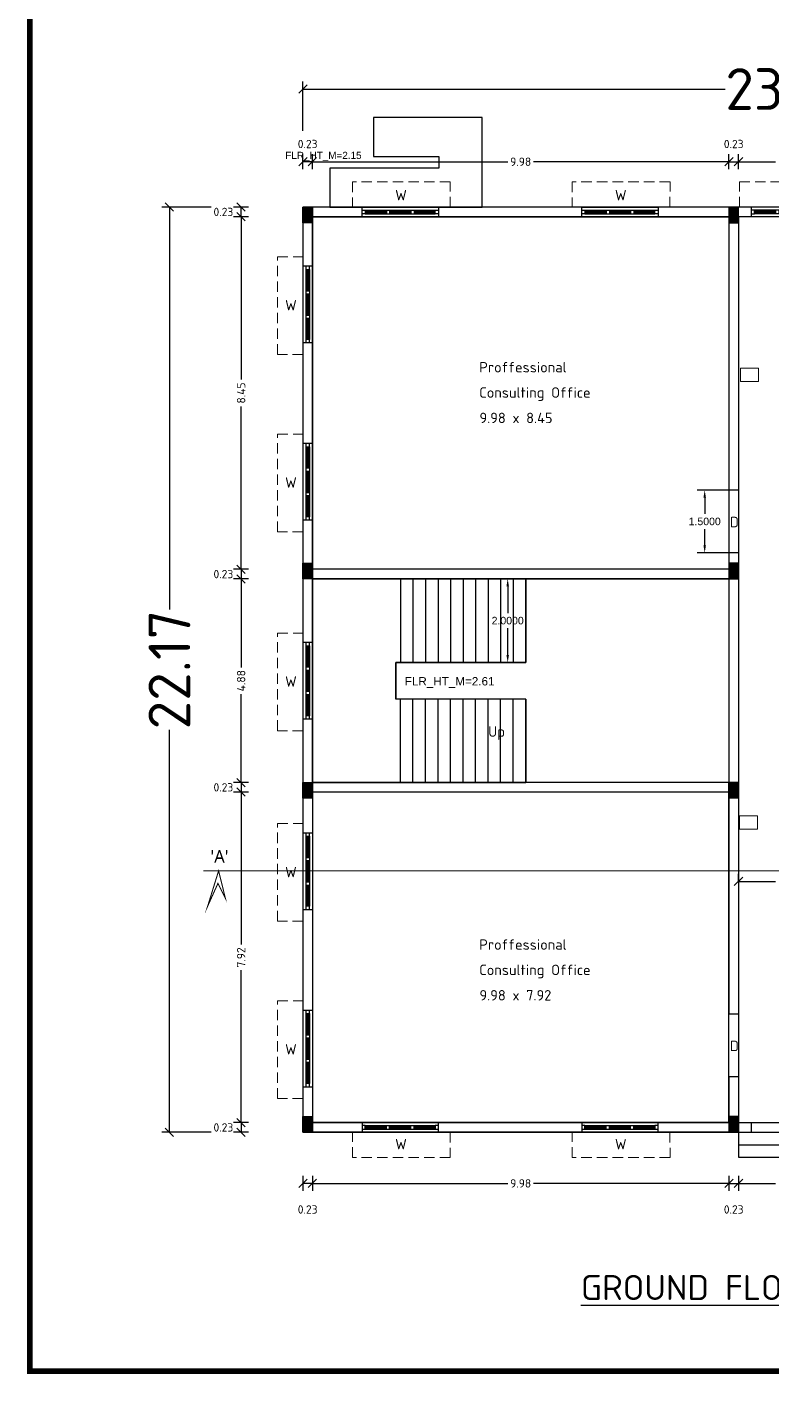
# Model space of a CAD drawing. Header units: metres. Extents: x 33037 to 86814, y -4407 to 25.
# Drawn here: x 86588.73 to 86606.56, y -4212.57 to -4180.29 of the extents above; entities that cross this region are included whole.
import ezdxf
from ezdxf.enums import TextEntityAlignment as Align

# ---------------------------------------------------------------- set-up
doc = ezdxf.new("R2010")
doc.units = ezdxf.units.M
doc.header["$MEASUREMENT"] = 0
doc.linetypes.add('CENTER', pattern=[2, 1.25, -0.25, 0.25, -0.25])
doc.linetypes.add('HIDDEN', pattern=[0.375, 0.25, -0.125])
doc.layers.add('BLK_1_COVERED_AREA', color=140, linetype='Continuous', plot=False)
doc.layers.add('BLK_1_FLR_0_BLT_UP_AREA', color=1, linetype='Continuous', plot=False)
for name, color, linetype in [('BLK_1_FLR_0_CARPET_AREA', 10, 'Continuous'), ('BLK_1_FLR_0_EXIT_WIDTH_DOOR', 2, 'Continuous'), ('BLK_1_FLR_0_EXIT_WIDTH_STAIR', 1, 'Continuous'), ('BLK_1_FLR_0_FIRESTAIR_1', 1, 'Continuous'), ('BLK_1_FLR_0_REGULAR_ROOM_1', 117, 'Continuous'), ('BLK_1_FLR_0_REGULAR_ROOM_3', 117, 'Continuous'), ('BLK_1_FLR_0_STAIR_1', 1, 'Continuous'), ('Hatch', 9, 'Continuous'), ('Wall', 2, 'Continuous')]:
    doc.layers.add(name, color=color, linetype=linetype)
for name, color, linetype, lineweight in [('BLK_1_FLR_0_DRINKING_WATER', 7, 'Continuous', 5), ('cols', 4, 'Continuous', 30), ('hidden', 251, 'HIDDEN', 15)]:
    doc.layers.add(name, color=color, linetype=linetype, lineweight=lineweight)
doc.styles.add('ISO Proportional', font='isocpeur.ttf')
doc.styles.add('latest', font='ebrima.ttf')
doc.styles.get("Standard").update_dxf_attribs({"font": 'arial.ttf'})
doc.dimstyles.new('SITE TO BOUND', dxfattribs={"dimtxt": 1, "dimasz": 0.2, "dimexe": 0.18, "dimexo": 0.0625, "dimgap": 0.09, "dimtad": 0, "dimtoh": 1, "dimzin": 0, "dimdsep": 46, "dimtxsty": 'ISO Proportional', "dimblk": 'OBLIQUE', "dimcen": 0.09, "dimclrd": 5, "dimclre": 2, "dimclrt": 7, "dimadec": 0, "dimazin": 0, "dimtfac": 1, "dimtofl": 0, "dimtmove": 2, "dimatfit": 3, "dimldrblk": 'OBLIQUE', "dimfxl": 0, "dimtolj": 1, "dimtzin": 0, "dimarcsym": 0})
doc.dimstyles.get("Standard").update_dxf_attribs({"dimtxt": 0.18, "dimasz": 0.18, "dimexe": 0.18, "dimexo": 0.0625, "dimgap": 0.09, "dimtad": 0, "dimtih": 1, "dimtoh": 1, "dimdec": 4, "dimzin": 0, "dimdsep": 46, "dimtxsty": 'Standard', "dimcen": 0.09, "dimadec": 0, "dimazin": 0, "dimtfac": 1, "dimtdec": 4, "dimtofl": 0, "dimtmove": 0, "dimatfit": 3, "dimfxl": 0, "dimtolj": 1, "dimtzin": 0, "dimarcsym": 0})
doc.dimstyles.new('T-roman', dxfattribs={"dimtxt": 0.2, "dimasz": 0.2, "dimexe": 0.18, "dimexo": 0.0625, "dimgap": 0.09, "dimtad": 0, "dimtoh": 1, "dimzin": 0, "dimdsep": 46, "dimtxsty": 'ISO Proportional', "dimblk": 'OBLIQUE', "dimcen": 0.09, "dimclrd": 5, "dimclre": 2, "dimclrt": 7, "dimadec": 0, "dimazin": 0, "dimtfac": 1, "dimtofl": 0, "dimtmove": 2, "dimatfit": 3, "dimldrblk": 'OBLIQUE', "dimfxl": 0, "dimtolj": 1, "dimtzin": 0, "dimarcsym": 0})
pattern_1 = [(45, (0, -0.2286), (-0.0112253201513, 0.0112253201513), [])]

# ---------------------------------------------------------------- blocks, each defined once
blk = doc.blocks.new('w')
for p, q in [((0, 0), (1.829, 0)), ((0.076, -0.07), (0, -0.07)), ((0, -0.159), (0.076, -0.159)), ((0, -0.229), (1.829, -0.229)), ((0.076, -0.159), (0.076, -0.07)), ((0.076, -0.07), (1.753, -0.07)), ((0.076, -0.102), (0.584, -0.102)), ((0.076, -0.127), (0.584, -0.127)), ((0.076, -0.159), (1.753, -0.159)), ((0.584, -0.159), (0.584, -0.07)), ((0.66, -0.159), (0.66, -0.07)), ((0.66, -0.102), (1.168, -0.102)), ((0.66, -0.127), (1.168, -0.127)), ((1.168, -0.159), (1.168, -0.07)), ((1.245, -0.159), (1.245, -0.07)), ((1.245, -0.102), (1.753, -0.102)), ((1.245, -0.127), (1.753, -0.127)), ((1.829, -0.07), (1.753, -0.07)), ((1.753, -0.07), (1.753, -0.159)), ((1.753, -0.159), (1.829, -0.159))]:
    blk.add_line(p, q)
at = {"layer": 'hidden'}
for p, q in [((-0.229, -0.838), (-0.229, -0.229)), ((2.113, -0.227), (2.113, -0.837)), ((2.113, -0.837), (-0.229, -0.838))]:
    blk.add_line(p, q, dxfattribs=at)
at = {"layer": 'Wall'}
for p, q in [((0, 0), (0, -0.229)), ((1.829, -0.229), (1.829, 0))]:
    blk.add_line(p, q, dxfattribs=at)
blk = doc.blocks.new('_Oblique')
at = {"color": 0, "linetype": 'ByBlock', "lineweight": -2}
blk.add_line((-0.5, -0.5), (0.5, 0.5), dxfattribs=at)
blk = doc.blocks.new('*D1340')
at = {"color": 2, "lineweight": -2}
for p, q in [((86605.782, -4200.769), (86605.782, -4200.589)), ((86608.222, -4200.769), (86608.222, -4200.589))]:
    blk.add_line(p, q, dxfattribs=at)
at = {"color": 5, "lineweight": -2}
for p, q in [((86605.782, -4200.769), (86606.672, -4200.769)), ((86608.222, -4200.769), (86607.332, -4200.769))]:
    blk.add_line(p, q, dxfattribs=at)
at = {"color": 5, "lineweight": -2, "xscale": 0.2, "yscale": 0.2, "zscale": 0.2, "rotation": 180}
blk.add_blockref('_Oblique', (86605.782, -4200.769), dxfattribs=at)
at = {"color": 5, "lineweight": -2, "xscale": 0.2, "yscale": 0.2, "zscale": 0.2}
blk.add_blockref('_Oblique', (86608.222, -4200.769), dxfattribs=at)
at = {"color": 7, "insert": (86607.002, -4200.769), "char_height": 0.2, "attachment_point": 5, "style": 'ISO Proportional'}
blk.add_mtext('\\A1;2.44', dxfattribs=at)
blk = doc.blocks.new('*D1341')
at = {"color": 2, "lineweight": -2}
for p, q in [((86595.342, -4183.702), (86595.342, -4183.342)), ((86595.572, -4183.702), (86595.572, -4183.342))]:
    blk.add_line(p, q, dxfattribs=at)
at = {"color": 5, "lineweight": -2}
blk.add_line((86595.572, -4183.522), (86595.342, -4183.522), dxfattribs=at)
at = {"color": 5, "lineweight": -2, "xscale": 0.2, "yscale": 0.2, "zscale": 0.2, "rotation": 180}
blk.add_blockref('_Oblique', (86595.342, -4183.522), dxfattribs=at)
at = {"color": 5, "lineweight": -2, "xscale": 0.2, "yscale": 0.2, "zscale": 0.2}
blk.add_blockref('_Oblique', (86595.572, -4183.522), dxfattribs=at)
at = {"color": 7, "insert": (86595.457, -4183.097), "char_height": 0.2, "attachment_point": 5, "style": 'ISO Proportional'}
blk.add_mtext('\\A1;0.23', dxfattribs=at)
blk = doc.blocks.new('*D1342')
at = {"color": 2, "lineweight": -2}
for p, q in [((86594.043, -4184.609), (86593.683, -4184.609)), ((86594.043, -4184.839), (86593.683, -4184.839))]:
    blk.add_line(p, q, dxfattribs=at)
at = {"color": 5, "lineweight": -2}
blk.add_line((86593.863, -4184.839), (86593.863, -4184.609), dxfattribs=at)
at = {"color": 5, "lineweight": -2, "xscale": 0.2, "yscale": 0.2, "zscale": 0.2}
for p, rotation in [((86593.863, -4184.609), 90), ((86593.863, -4184.839), 270)]:
    blk.add_blockref('_Oblique', p, dxfattribs=dict(at, rotation=rotation))
at = {"color": 7, "insert": (86593.438, -4184.724), "char_height": 0.2, "attachment_point": 5, "style": 'ISO Proportional'}
blk.add_mtext('\\A1;0.23', dxfattribs=at)
blk = doc.blocks.new('*D1344')
at = {"color": 2, "lineweight": -2}
for p, q in [((86595.342, -4207.825), (86595.342, -4208.185)), ((86595.572, -4207.825), (86595.572, -4208.185))]:
    blk.add_line(p, q, dxfattribs=at)
at = {"color": 5, "lineweight": -2}
blk.add_line((86595.572, -4208.005), (86595.342, -4208.005), dxfattribs=at)
at = {"color": 5, "lineweight": -2, "xscale": 0.2, "yscale": 0.2, "zscale": 0.2, "rotation": 180}
blk.add_blockref('_Oblique', (86595.342, -4208.005), dxfattribs=at)
at = {"color": 5, "lineweight": -2, "xscale": 0.2, "yscale": 0.2, "zscale": 0.2}
blk.add_blockref('_Oblique', (86595.572, -4208.005), dxfattribs=at)
at = {"color": 7, "insert": (86595.457, -4208.63), "char_height": 0.2, "attachment_point": 5, "style": 'ISO Proportional'}
blk.add_mtext('\\A1;0.23', dxfattribs=at)
blk = doc.blocks.new('*D1345')
at = {"color": 2, "lineweight": -2}
for p, q in [((86595.572, -4207.825), (86595.572, -4208.185)), ((86605.552, -4207.825), (86605.552, -4208.185))]:
    blk.add_line(p, q, dxfattribs=at)
at = {"color": 5, "lineweight": -2}
for p, q in [((86595.572, -4208.005), (86600.252, -4208.005)), ((86605.552, -4208.005), (86600.872, -4208.005))]:
    blk.add_line(p, q, dxfattribs=at)
at = {"color": 5, "lineweight": -2, "xscale": 0.2, "yscale": 0.2, "zscale": 0.2, "rotation": 180}
blk.add_blockref('_Oblique', (86595.572, -4208.005), dxfattribs=at)
at = {"color": 5, "lineweight": -2, "xscale": 0.2, "yscale": 0.2, "zscale": 0.2}
blk.add_blockref('_Oblique', (86605.552, -4208.005), dxfattribs=at)
at = {"color": 7, "insert": (86600.562, -4208.005), "char_height": 0.2, "attachment_point": 5, "style": 'ISO Proportional'}
blk.add_mtext('\\A1;9.98', dxfattribs=at)
blk = doc.blocks.new('*D1346')
at = {"color": 2, "lineweight": -2}
for p, q in [((86605.552, -4207.825), (86605.552, -4208.185)), ((86605.782, -4207.825), (86605.782, -4208.185))]:
    blk.add_line(p, q, dxfattribs=at)
at = {"color": 5, "lineweight": -2}
blk.add_line((86605.552, -4208.005), (86605.782, -4208.005), dxfattribs=at)
at = {"color": 5, "lineweight": -2, "xscale": 0.2, "yscale": 0.2, "zscale": 0.2, "rotation": 180}
blk.add_blockref('_Oblique', (86605.552, -4208.005), dxfattribs=at)
at = {"color": 5, "lineweight": -2, "xscale": 0.2, "yscale": 0.2, "zscale": 0.2}
blk.add_blockref('_Oblique', (86605.782, -4208.005), dxfattribs=at)
at = {"color": 7, "insert": (86605.667, -4208.63), "char_height": 0.2, "attachment_point": 5, "style": 'ISO Proportional'}
blk.add_mtext('\\A1;0.23', dxfattribs=at)
blk = doc.blocks.new('*D1347')
at = {"color": 2, "lineweight": -2}
for p, q in [((86605.782, -4207.825), (86605.782, -4208.185)), ((86608.222, -4207.825), (86608.222, -4208.185))]:
    blk.add_line(p, q, dxfattribs=at)
at = {"color": 5, "lineweight": -2}
for p, q in [((86605.782, -4208.005), (86606.672, -4208.005)), ((86608.222, -4208.005), (86607.332, -4208.005))]:
    blk.add_line(p, q, dxfattribs=at)
at = {"color": 5, "lineweight": -2, "xscale": 0.2, "yscale": 0.2, "zscale": 0.2, "rotation": 180}
blk.add_blockref('_Oblique', (86605.782, -4208.005), dxfattribs=at)
at = {"color": 5, "lineweight": -2, "xscale": 0.2, "yscale": 0.2, "zscale": 0.2}
blk.add_blockref('_Oblique', (86608.222, -4208.005), dxfattribs=at)
at = {"color": 7, "insert": (86607.002, -4208.005), "char_height": 0.2, "attachment_point": 5, "style": 'ISO Proportional'}
blk.add_mtext('\\A1;2.44', dxfattribs=at)
blk = doc.blocks.new('*D1327')
at = {"color": 2, "lineweight": -2}
for p, q in [((86594.043, -4184.839), (86593.683, -4184.839)), ((86594.043, -4193.289), (86593.683, -4193.289))]:
    blk.add_line(p, q, dxfattribs=at)
at = {"color": 5, "lineweight": -2}
for p, q in [((86593.863, -4184.839), (86593.863, -4188.744)), ((86593.863, -4193.289), (86593.863, -4189.384))]:
    blk.add_line(p, q, dxfattribs=at)
at = {"color": 5, "lineweight": -2, "xscale": 0.2, "yscale": 0.2, "zscale": 0.2}
for p, rotation in [((86593.863, -4184.839), 90), ((86593.863, -4193.289), 270)]:
    blk.add_blockref('_Oblique', p, dxfattribs=dict(at, rotation=rotation))
at = {"color": 7, "insert": (86593.863, -4189.064), "char_height": 0.2, "attachment_point": 5, "rotation": 90, "style": 'ISO Proportional'}
blk.add_mtext('\\A1;8.45', dxfattribs=at)
blk = doc.blocks.new('*D1328')
at = {"color": 2, "lineweight": -2}
for p, q in [((86594.043, -4193.289), (86593.683, -4193.289)), ((86594.043, -4193.519), (86593.683, -4193.519))]:
    blk.add_line(p, q, dxfattribs=at)
at = {"color": 5, "lineweight": -2}
blk.add_line((86593.863, -4193.289), (86593.863, -4193.519), dxfattribs=at)
at = {"color": 5, "lineweight": -2, "xscale": 0.2, "yscale": 0.2, "zscale": 0.2}
for p, rotation in [((86593.863, -4193.289), 90), ((86593.863, -4193.519), 270)]:
    blk.add_blockref('_Oblique', p, dxfattribs=dict(at, rotation=rotation))
at = {"color": 7, "insert": (86593.438, -4193.404), "char_height": 0.2, "attachment_point": 5, "style": 'ISO Proportional'}
blk.add_mtext('\\A1;0.23', dxfattribs=at)
blk = doc.blocks.new('*D1329')
at = {"color": 2, "lineweight": -2}
for p, q in [((86594.043, -4193.519), (86593.683, -4193.519)), ((86594.043, -4198.399), (86593.683, -4198.399))]:
    blk.add_line(p, q, dxfattribs=at)
at = {"color": 5, "lineweight": -2}
for p, q in [((86593.863, -4193.519), (86593.863, -4195.639)), ((86593.863, -4198.399), (86593.863, -4196.279))]:
    blk.add_line(p, q, dxfattribs=at)
at = {"color": 5, "lineweight": -2, "xscale": 0.2, "yscale": 0.2, "zscale": 0.2}
for p, rotation in [((86593.863, -4193.519), 90), ((86593.863, -4198.399), 270)]:
    blk.add_blockref('_Oblique', p, dxfattribs=dict(at, rotation=rotation))
at = {"color": 7, "insert": (86593.863, -4195.959), "char_height": 0.2, "attachment_point": 5, "rotation": 90, "style": 'ISO Proportional'}
blk.add_mtext('\\A1;4.88', dxfattribs=at)
blk = doc.blocks.new('*D1330')
at = {"color": 2, "lineweight": -2}
for p, q in [((86594.043, -4198.399), (86593.683, -4198.399)), ((86594.043, -4198.629), (86593.683, -4198.629))]:
    blk.add_line(p, q, dxfattribs=at)
at = {"color": 5, "lineweight": -2}
blk.add_line((86593.863, -4198.399), (86593.863, -4198.629), dxfattribs=at)
at = {"color": 5, "lineweight": -2, "xscale": 0.2, "yscale": 0.2, "zscale": 0.2}
for p, rotation in [((86593.863, -4198.399), 90), ((86593.863, -4198.629), 270)]:
    blk.add_blockref('_Oblique', p, dxfattribs=dict(at, rotation=rotation))
at = {"color": 7, "insert": (86593.438, -4198.514), "char_height": 0.2, "attachment_point": 5, "style": 'ISO Proportional'}
blk.add_mtext('\\A1;0.23', dxfattribs=at)
blk = doc.blocks.new('*D1331')
at = {"color": 2, "lineweight": -2}
for p, q in [((86594.043, -4198.629), (86593.683, -4198.629)), ((86594.043, -4206.549), (86593.683, -4206.549))]:
    blk.add_line(p, q, dxfattribs=at)
at = {"color": 5, "lineweight": -2}
for p, q in [((86593.863, -4198.629), (86593.863, -4202.279)), ((86593.863, -4206.549), (86593.863, -4202.899))]:
    blk.add_line(p, q, dxfattribs=at)
at = {"color": 5, "lineweight": -2, "xscale": 0.2, "yscale": 0.2, "zscale": 0.2}
for p, rotation in [((86593.863, -4198.629), 90), ((86593.863, -4206.549), 270)]:
    blk.add_blockref('_Oblique', p, dxfattribs=dict(at, rotation=rotation))
at = {"color": 7, "insert": (86593.863, -4202.589), "char_height": 0.2, "attachment_point": 5, "rotation": 90, "style": 'ISO Proportional'}
blk.add_mtext('\\A1;7.92', dxfattribs=at)
blk = doc.blocks.new('*D1332')
at = {"color": 2, "lineweight": -2}
for p, q in [((86594.043, -4206.549), (86593.683, -4206.549)), ((86594.043, -4206.779), (86593.683, -4206.779))]:
    blk.add_line(p, q, dxfattribs=at)
at = {"color": 5, "lineweight": -2}
blk.add_line((86593.863, -4206.549), (86593.863, -4206.779), dxfattribs=at)
at = {"color": 5, "lineweight": -2, "xscale": 0.2, "yscale": 0.2, "zscale": 0.2}
for p, rotation in [((86593.863, -4206.549), 90), ((86593.863, -4206.779), 270)]:
    blk.add_blockref('_Oblique', p, dxfattribs=dict(at, rotation=rotation))
at = {"color": 7, "insert": (86593.438, -4206.664), "char_height": 0.2, "attachment_point": 5, "style": 'ISO Proportional'}
blk.add_mtext('\\A1;0.23', dxfattribs=at)
blk = doc.blocks.new('*D1333')
at = {"color": 2, "lineweight": -2}
for p, q in [((86593.144, -4184.609), (86591.964, -4184.609)), ((86593.144, -4206.779), (86591.964, -4206.779))]:
    blk.add_line(p, q, dxfattribs=at)
at = {"color": 5, "lineweight": -2}
for p, q in [((86592.144, -4184.609), (86592.144, -4194.254)), ((86592.144, -4206.779), (86592.144, -4197.134))]:
    blk.add_line(p, q, dxfattribs=at)
at = {"color": 5, "lineweight": -2, "xscale": 0.2, "yscale": 0.2, "zscale": 0.2}
for p, rotation in [((86592.144, -4184.609), 90), ((86592.144, -4206.779), 270)]:
    blk.add_blockref('_Oblique', p, dxfattribs=dict(at, rotation=rotation))
at = {"color": 7, "insert": (86592.144, -4195.694), "char_height": 1, "attachment_point": 5, "rotation": 90, "style": 'ISO Proportional'}
blk.add_mtext('\\A1;22.17', dxfattribs=at)
blk = doc.blocks.new('*D1334')
at = {"color": 2, "lineweight": -2}
for p, q in [((86595.342, -4182.78), (86595.342, -4181.6)), ((86618.662, -4182.78), (86618.662, -4181.6))]:
    blk.add_line(p, q, dxfattribs=at)
at = {"color": 5, "lineweight": -2}
for p, q in [((86595.342, -4181.78), (86605.462, -4181.78)), ((86618.662, -4181.78), (86608.542, -4181.78))]:
    blk.add_line(p, q, dxfattribs=at)
at = {"color": 5, "lineweight": -2, "xscale": 0.2, "yscale": 0.2, "zscale": 0.2, "rotation": 180}
blk.add_blockref('_Oblique', (86595.342, -4181.78), dxfattribs=at)
at = {"color": 5, "lineweight": -2, "xscale": 0.2, "yscale": 0.2, "zscale": 0.2}
blk.add_blockref('_Oblique', (86618.662, -4181.78), dxfattribs=at)
at = {"color": 7, "insert": (86607.002, -4181.78), "char_height": 1, "attachment_point": 5, "style": 'ISO Proportional'}
blk.add_mtext('\\A1;23.32', dxfattribs=at)
blk = doc.blocks.new('*D1335')
at = {"color": 2, "lineweight": -2}
for p, q in [((86595.572, -4183.702), (86595.572, -4183.342)), ((86605.552, -4183.702), (86605.552, -4183.342))]:
    blk.add_line(p, q, dxfattribs=at)
at = {"color": 5, "lineweight": -2}
for p, q in [((86595.572, -4183.522), (86600.252, -4183.522)), ((86605.552, -4183.522), (86600.872, -4183.522))]:
    blk.add_line(p, q, dxfattribs=at)
at = {"color": 5, "lineweight": -2, "xscale": 0.2, "yscale": 0.2, "zscale": 0.2, "rotation": 180}
blk.add_blockref('_Oblique', (86595.572, -4183.522), dxfattribs=at)
at = {"color": 5, "lineweight": -2, "xscale": 0.2, "yscale": 0.2, "zscale": 0.2}
blk.add_blockref('_Oblique', (86605.552, -4183.522), dxfattribs=at)
at = {"color": 7, "insert": (86600.562, -4183.522), "char_height": 0.2, "attachment_point": 5, "style": 'ISO Proportional'}
blk.add_mtext('\\A1;9.98', dxfattribs=at)
blk = doc.blocks.new('*D1336')
at = {"color": 2, "lineweight": -2}
for p, q in [((86605.552, -4183.702), (86605.552, -4183.342)), ((86605.782, -4183.702), (86605.782, -4183.342))]:
    blk.add_line(p, q, dxfattribs=at)
at = {"color": 5, "lineweight": -2}
blk.add_line((86605.552, -4183.522), (86605.782, -4183.522), dxfattribs=at)
at = {"color": 5, "lineweight": -2, "xscale": 0.2, "yscale": 0.2, "zscale": 0.2, "rotation": 180}
blk.add_blockref('_Oblique', (86605.552, -4183.522), dxfattribs=at)
at = {"color": 5, "lineweight": -2, "xscale": 0.2, "yscale": 0.2, "zscale": 0.2}
blk.add_blockref('_Oblique', (86605.782, -4183.522), dxfattribs=at)
at = {"color": 7, "insert": (86605.667, -4183.097), "char_height": 0.2, "attachment_point": 5, "style": 'ISO Proportional'}
blk.add_mtext('\\A1;0.23', dxfattribs=at)
blk = doc.blocks.new('*D1337')
at = {"color": 2, "lineweight": -2}
for p, q in [((86605.782, -4183.702), (86605.782, -4183.342)), ((86608.222, -4183.702), (86608.222, -4183.342))]:
    blk.add_line(p, q, dxfattribs=at)
at = {"color": 5, "lineweight": -2}
for p, q in [((86605.782, -4183.522), (86606.672, -4183.522)), ((86608.222, -4183.522), (86607.332, -4183.522))]:
    blk.add_line(p, q, dxfattribs=at)
at = {"color": 5, "lineweight": -2, "xscale": 0.2, "yscale": 0.2, "zscale": 0.2, "rotation": 180}
blk.add_blockref('_Oblique', (86605.782, -4183.522), dxfattribs=at)
at = {"color": 5, "lineweight": -2, "xscale": 0.2, "yscale": 0.2, "zscale": 0.2}
blk.add_blockref('_Oblique', (86608.222, -4183.522), dxfattribs=at)
at = {"color": 7, "insert": (86607.002, -4183.522), "char_height": 0.2, "attachment_point": 5, "style": 'ISO Proportional'}
blk.add_mtext('\\A1;2.44', dxfattribs=at)
blk = doc.blocks.new('COL')
at = {"layer": 'Hatch', "ltscale": 0.1}
h = blk.add_hatch(dxfattribs=at)
h.set_pattern_fill('ANSI31', color=251, scale=0.127)
h.set_pattern_definition(pattern_1)
h.paths.add_polyline_path([(0.025, -0.025), (0.025, -0.205), (0.352, -0.205), (0.352, -0.025)])
at = {"layer": 'cols', "linetype": 'Continuous'}
for points in [[(0, -0.23), (0.377, -0.23), (0.377, 0), (0, 0)], [(0.025, -0.205), (0.352, -0.205), (0.352, -0.025), (0.025, -0.025)]]:
    blk.add_lwpolyline(points, close=True, dxfattribs=at)
blk = doc.blocks.new('*D1523')
at = {"layer": 'BLK_1_FLR_0_EXIT_WIDTH_DOOR', "color": 0, "lineweight": -2}
for p, q in [((86605.719, -4191.393), (86604.792, -4191.393)), ((86604.972, -4191.573), (86604.972, -4191.961)), ((86604.972, -4192.713), (86604.972, -4192.324)), ((86605.719, -4192.893), (86604.792, -4192.893))]:
    blk.add_line(p, q, dxfattribs=at)
at = {"layer": 'BLK_1_FLR_0_EXIT_WIDTH_DOOR', "color": 0}
for points in [[(86604.942, -4191.573), (86605.002, -4191.573), (86604.972, -4191.393)], [(86604.942, -4192.713), (86605.002, -4192.713), (86604.972, -4192.893)]]:
    blk.add_solid(points, dxfattribs=at)
at = {"layer": 'BLK_1_FLR_0_EXIT_WIDTH_DOOR', "color": 0, "insert": (86604.972, -4192.143), "char_height": 0.18, "attachment_point": 5}
blk.add_mtext('\\A1;1.5000', dxfattribs=at)
blk = doc.blocks.new('*D1680')
at = {"layer": 'BLK_1_FLR_0_EXIT_WIDTH_STAIR', "color": 0, "lineweight": -2}
for p, q in [((86600.319, -4193.519), (86600.071, -4193.519)), ((86600.251, -4193.699), (86600.251, -4194.337)), ((86600.251, -4195.339), (86600.251, -4194.701)), ((86600.319, -4195.519), (86600.071, -4195.519))]:
    blk.add_line(p, q, dxfattribs=at)
at = {"layer": 'BLK_1_FLR_0_EXIT_WIDTH_STAIR', "color": 0}
for points in [[(86600.221, -4193.699), (86600.281, -4193.699), (86600.251, -4193.519)], [(86600.221, -4195.339), (86600.281, -4195.339), (86600.251, -4195.519)]]:
    blk.add_solid(points, dxfattribs=at)
at = {"layer": 'BLK_1_FLR_0_EXIT_WIDTH_STAIR', "color": 0, "insert": (86600.251, -4194.519), "char_height": 0.18, "attachment_point": 5}
blk.add_mtext('\\A1;2.0000', dxfattribs=at)

msp = doc.modelspace()

# ---------------------------------------------------------------- hatches: boundary and pattern name
at = {"layer": 'Hatch', "ltscale": 0.1}
h = msp.add_hatch(dxfattribs=at)
h.set_pattern_fill('ANSI31', color=251, scale=0.127)
h.set_pattern_definition(pattern_1)
h.paths.add_polyline_path([(86595.36706, -4184.63411), (86595.54626, -4184.63411), (86595.54626, -4184.96051), (86595.36706, -4184.96051)])
h = msp.add_hatch(dxfattribs=at)
h.set_pattern_fill('ANSI31', color=251, scale=0.127, angle=-90)
h.set_pattern_definition([(315, (86605.553064, -4184.608706), (0.0112253, 0.0112253), [])])
h.paths.add_polyline_path([(86605.75626, -4184.63411), (86605.57706, -4184.63411), (86605.57706, -4184.96051), (86605.75626, -4184.96051)])
h = msp.add_hatch(dxfattribs=at)
h.set_pattern_fill('ANSI31', color=251, scale=0.127)
h.set_pattern_definition(pattern_1)
h.paths.add_polyline_path([(86595.36706, -4193.16686), (86595.54626, -4193.16686), (86595.54626, -4193.49326), (86595.36706, -4193.49326)])
h = msp.add_hatch(dxfattribs=at)
h.set_pattern_fill('ANSI31', color=251, scale=0.127, angle=-90)
h.set_pattern_definition([(315, (86605.553064, -4193.141458), (0.0112253, 0.0112253), [])])
h.paths.add_polyline_path([(86605.75626, -4193.16686), (86605.57706, -4193.16686), (86605.57706, -4193.49326), (86605.75626, -4193.49326)])
h = msp.add_hatch(dxfattribs=at)
h.set_pattern_fill('ANSI31', color=251, scale=0.127)
h.set_pattern_definition(pattern_1)
h.paths.add_polyline_path([(86595.36706, -4198.42411), (86595.54626, -4198.42411), (86595.54626, -4198.75051), (86595.36706, -4198.75051)])
h = msp.add_hatch(dxfattribs=at)
h.set_pattern_fill('ANSI31', color=251, scale=0.127)
h.set_pattern_definition(pattern_1)
h.paths.add_polyline_path([(86595.36706, -4206.42691), (86595.54626, -4206.42691), (86595.54626, -4206.75331), (86595.36706, -4206.75331)])

# ---------------------------------------------------------------- linework, layer by layer
for p, q in [((86618.66166, -4184.60871), (86595.34166, -4184.60871)), ((86595.34166, -4184.60871), (86595.34166, -4206.77871)), ((86605.55166, -4184.83871), (86595.57166, -4184.83871)), ((86595.57166, -4184.83871), (86595.57166, -4193.28871)), ((86605.55166, -4184.83871), (86605.55166, -4191.39253)), ((86608.22166, -4184.83871), (86605.78166, -4184.83871)), ((86605.78166, -4184.83871), (86605.78166, -4191.39253)), ((86605.78166, -4191.39253), (86605.55166, -4191.39253)), ((86605.55166, -4192.89253), (86605.55166, -4193.28871)), ((86605.78166, -4192.89253), (86605.55166, -4192.89253)), ((86605.78166, -4192.89253), (86605.78166, -4193.51871)), ((86605.55166, -4193.28871), (86595.57166, -4193.28871)), ((86605.78166, -4193.51871), (86595.57166, -4193.51871)), ((86595.57166, -4193.51871), (86595.57166, -4198.39871)), ((86597.68166, -4193.51871), (86597.68166, -4195.51871)), ((86597.98166, -4193.51871), (86597.98166, -4195.51871)), ((86598.28166, -4193.51871), (86598.28166, -4195.51871)), ((86598.58166, -4193.51871), (86598.58166, -4195.51871)), ((86598.88166, -4193.51871), (86598.88166, -4195.51871)), ((86599.18166, -4193.51871), (86599.18166, -4195.51871)), ((86599.48166, -4193.51871), (86599.48166, -4195.51871)), ((86599.78166, -4193.51871), (86599.78166, -4195.51871)), ((86600.08166, -4193.51871), (86600.08166, -4195.51871)), ((86600.38166, -4193.51871), (86600.38166, -4195.51871)), ((86600.68166, -4193.51871), (86600.68166, -4195.51871)), ((86600.68166, -4195.51871), (86597.57166, -4195.51871)), ((86597.57166, -4195.51871), (86597.57166, -4196.39871)), ((86600.68166, -4196.39871), (86597.57166, -4196.39871)), ((86597.68166, -4198.39871), (86597.68166, -4196.39871)), ((86597.98166, -4198.39871), (86597.98166, -4196.39871)), ((86598.28166, -4198.39871), (86598.28166, -4196.39871)), ((86598.58166, -4198.39871), (86598.58166, -4196.39871)), ((86598.88166, -4198.39871), (86598.88166, -4196.39871)), ((86599.18166, -4198.39871), (86599.18166, -4196.39871)), ((86599.48166, -4198.39871), (86599.48166, -4196.39871)), ((86599.78166, -4198.39871), (86599.78166, -4196.39871)), ((86600.08166, -4198.39871), (86600.08166, -4196.39871)), ((86600.38166, -4198.39871), (86600.38166, -4196.39871)), ((86600.68166, -4196.39871), (86600.68166, -4198.39871)), ((86605.78166, -4198.39871), (86595.57166, -4198.39871)), ((86605.55166, -4198.62871), (86595.57166, -4198.62871)), ((86595.57166, -4198.62871), (86595.57166, -4206.54871)), ((86605.55166, -4198.62871), (86605.55166, -4203.94784)), ((86605.78166, -4198.39871), (86605.78166, -4203.94784)), ((86605.78166, -4203.94784), (86605.55166, -4203.94784)), ((86605.55166, -4205.44784), (86605.55166, -4206.54871)), ((86605.78166, -4205.44784), (86605.55166, -4205.44784)), ((86605.78166, -4205.44784), (86605.78166, -4206.54871)), ((86605.55166, -4206.54871), (86595.57166, -4206.54871)), ((86605.78166, -4206.54871), (86605.78166, -4207.37871)), ((86605.78166, -4206.54871), (86606.08166, -4206.54871)), ((86606.08166, -4206.54871), (86606.08166, -4206.77871)), ((86605.78166, -4206.77871), (86595.34166, -4206.77871)), ((86605.78166, -4206.77871), (86608.22166, -4206.77871)), ((86605.78166, -4207.07871), (86608.22166, -4207.07871)), ((86605.78166, -4207.37871), (86608.22166, -4207.37871))]:
    msp.add_line(p, q)
at = {"const_width": 0.13933}
msp.add_lwpolyline([(86588.80011, -4151.73023), (86656.72512, -4151.73023), (86656.72512, -4212.50459), (86588.80011, -4212.50459)], close=True, dxfattribs=at)
msp.add_lwpolyline([(86600.1269, -4197.39871, 0, 0, 0), (86596.70883, -4197.39871, 0, 0, 0), (86596.70883, -4194.50859, 0, 0, 0), (86599.72068, -4194.50859, 0.03, 0, 0), (86599.84503, -4194.50859, 0.1, 0.1, 0)], format="xyseb")
at = {"linetype": 'CENTER', "const_width": 0.025}
for points in [[(86592.95539, -4200.51507), (86650.70358, -4200.51507)], [(86593.48655, -4201.1758), (86593.32338, -4200.51507), (86593.05998, -4201.3652), (86593.30727, -4200.81544), (86593.48655, -4201.1758)]]:
    msp.add_lwpolyline(points, dxfattribs=at)
at = {"layer": 'BLK_1_COVERED_AREA'}
msp.add_lwpolyline([(86595.34166, -4206.77871), (86618.66166, -4206.77871), (86618.66166, -4184.60871), (86595.34166, -4184.60871)], close=True, dxfattribs=at)
at = {"layer": 'BLK_1_FLR_0_BLT_UP_AREA', "color": 18}
msp.add_lwpolyline([(86595.34166, -4206.77871), (86618.66166, -4206.77871), (86618.66166, -4184.60871), (86595.34166, -4184.60871)], close=True, dxfattribs=at)
at = {"layer": 'BLK_1_FLR_0_CARPET_AREA'}
for points in [[(86605.55166, -4193.28871), (86595.57166, -4193.28871), (86595.57166, -4184.83871), (86605.55166, -4184.83871)], [(86605.78166, -4206.54871), (86608.22166, -4206.54871), (86608.22166, -4184.83871), (86605.78166, -4184.83871)], [(86605.55166, -4198.39871), (86595.57166, -4198.39871), (86595.57166, -4193.51871), (86605.55166, -4193.51871)], [(86595.57166, -4206.54871), (86605.55166, -4206.54871), (86605.55166, -4198.62871), (86595.57166, -4198.62871)]]:
    msp.add_lwpolyline(points, close=True, dxfattribs=at)
at = {"layer": 'BLK_1_FLR_0_DRINKING_WATER'}
for points in [[(86605.83308, -4188.79111), (86606.26309, -4188.79111), (86606.26309, -4188.47138), (86605.83308, -4188.47138)], [(86605.80957, -4199.51623), (86606.23958, -4199.51623), (86606.23958, -4199.1965), (86605.80957, -4199.1965)]]:
    msp.add_lwpolyline(points, close=True, dxfattribs=at)
at = {"layer": 'BLK_1_FLR_0_FIRESTAIR_1', "linetype": 'Continuous'}
msp.add_lwpolyline([(86597.03413, -4182.45821), (86597.03413, -4183.39321), (86598.59813, -4183.39321), (86598.59813, -4183.67466), (86595.99146, -4183.67466), (86595.99088, -4184.60871), (86599.64042, -4184.60871), (86599.64042, -4182.45821)], close=True, dxfattribs=at)
at = {"layer": 'BLK_1_FLR_0_REGULAR_ROOM_1', "color": 2}
msp.add_lwpolyline([(86595.57166, -4206.54871), (86605.55166, -4206.54871), (86605.55166, -4198.62871), (86595.57166, -4198.62871)], close=True, dxfattribs=at)
at = {"layer": 'BLK_1_FLR_0_REGULAR_ROOM_3', "color": 2}
msp.add_lwpolyline([(86605.55166, -4193.28871), (86595.57166, -4193.28871), (86595.57166, -4184.83871), (86605.55166, -4184.83871)], close=True, dxfattribs=at)
at = {"layer": 'BLK_1_FLR_0_STAIR_1', "linetype": 'Continuous'}
msp.add_lwpolyline([(86600.68166, -4195.51871), (86600.68166, -4193.51871), (86595.57166, -4193.51866), (86595.57166, -4198.39871), (86600.68166, -4198.39871), (86600.68166, -4196.39871), (86597.57166, -4196.39871), (86597.57166, -4195.51871)], close=True, dxfattribs=at)
at = {"layer": 'cols', "linetype": 'Continuous'}
for p, q in [((86605.55166, -4198.77591), (86605.55166, -4198.39871)), ((86605.55166, -4198.39871), (86605.78166, -4198.39871)), ((86605.57706, -4198.75051), (86605.57706, -4198.42411)), ((86605.57706, -4198.42411), (86605.75626, -4198.42411)), ((86605.75626, -4198.42411), (86605.75626, -4198.75051)), ((86605.78166, -4198.39871), (86605.78166, -4198.77591)), ((86605.78166, -4198.77591), (86605.55166, -4198.77591)), ((86605.75626, -4198.75051), (86605.57706, -4198.75051))]:
    msp.add_line(p, q, dxfattribs=at)
for points in [[(86595.57166, -4184.60871), (86595.57166, -4184.98591), (86595.34166, -4184.98591), (86595.34166, -4184.60871)], [(86595.54626, -4184.63411), (86595.54626, -4184.96051), (86595.36706, -4184.96051), (86595.36706, -4184.63411)], [(86605.55166, -4184.60871), (86605.55166, -4184.98591), (86605.78166, -4184.98591), (86605.78166, -4184.60871)], [(86605.57706, -4184.63411), (86605.57706, -4184.96051), (86605.75626, -4184.96051), (86605.75626, -4184.63411)], [(86595.57166, -4193.14146), (86595.57166, -4193.51866), (86595.34166, -4193.51866), (86595.34166, -4193.14146)], [(86595.54626, -4193.16686), (86595.54626, -4193.49326), (86595.36706, -4193.49326), (86595.36706, -4193.16686)], [(86605.55166, -4193.14146), (86605.55166, -4193.51866), (86605.78166, -4193.51866), (86605.78166, -4193.14146)], [(86605.57706, -4193.16686), (86605.57706, -4193.49326), (86605.75626, -4193.49326), (86605.75626, -4193.16686)], [(86595.57166, -4198.39871), (86595.57166, -4198.77591), (86595.34166, -4198.77591), (86595.34166, -4198.39871)], [(86595.54626, -4198.42411), (86595.54626, -4198.75051), (86595.36706, -4198.75051), (86595.36706, -4198.42411)], [(86595.57166, -4206.40151), (86595.57166, -4206.77871), (86595.34166, -4206.77871), (86595.34166, -4206.40151)], [(86595.54626, -4206.42691), (86595.54626, -4206.75331), (86595.36706, -4206.75331), (86595.36706, -4206.42691)]]:
    msp.add_lwpolyline(points, close=True, dxfattribs=at)
at = {"layer": 'Hatch', "color": 251, "linetype": 'Continuous', "ltscale": 0.1}
for p, q in [((86605.57706, -4198.44395), (86605.59691, -4198.42411)), ((86605.57706, -4198.4664), (86605.61936, -4198.42411)), ((86605.57706, -4198.48885), (86605.64181, -4198.42411)), ((86605.57706, -4198.5113), (86605.66426, -4198.42411)), ((86605.57706, -4198.53375), (86605.68671, -4198.42411)), ((86605.57706, -4198.55621), (86605.70916, -4198.42411)), ((86605.57706, -4198.57866), (86605.73161, -4198.42411)), ((86605.57706, -4198.60111), (86605.75406, -4198.42411)), ((86605.57706, -4198.62356), (86605.75626, -4198.44436)), ((86605.57706, -4198.64601), (86605.75626, -4198.46681)), ((86605.57706, -4198.66846), (86605.75626, -4198.48926)), ((86605.57706, -4198.69091), (86605.75626, -4198.51171)), ((86605.57706, -4198.71336), (86605.75626, -4198.53416)), ((86605.57706, -4198.73581), (86605.75626, -4198.55661)), ((86605.58482, -4198.75051), (86605.75626, -4198.57906)), ((86605.60727, -4198.75051), (86605.75626, -4198.60151)), ((86605.62972, -4198.75051), (86605.75626, -4198.62396)), ((86605.65217, -4198.75051), (86605.75626, -4198.64641)), ((86605.67462, -4198.75051), (86605.75626, -4198.66886)), ((86605.69707, -4198.75051), (86605.75626, -4198.69131)), ((86605.71952, -4198.75051), (86605.75626, -4198.71376)), ((86605.74197, -4198.75051), (86605.75626, -4198.73622))]:
    msp.add_line(p, q, dxfattribs=at)

# ---------------------------------------------------------------- block references
at = {"xscale": -1, "rotation": 179.9657489372404}
for p in [(86596.76072, -4184.83816), (86602.02708, -4184.83816)]:
    msp.add_blockref('w', p, dxfattribs=at)
for name, p, rotation in [('w', (86607.91606, -4184.83816), 180.0342510627596), ('w', (86595.57112, -4186.02776), 270.0342510618534), ('w', (86595.57112, -4190.27643), 270.0342510618534), ('w', (86595.57112, -4195.04431), 270.0342510618534), ('w', (86595.57112, -4199.60981), 270.0342510618534), ('w', (86595.57112, -4203.85848), 270.0342510618534), ('COL', (86605.78166, -4206.40151), 270), ('w', (86596.76072, -4206.54925), 0.0342510627596158), ('w', (86602.02708, -4206.54925), 0.0342510627596158)]:
    msp.add_blockref(name, p, dxfattribs=dict(rotation=rotation))

# ---------------------------------------------------------------- texts
at = {"style": 'ISO Proportional'}
for p in [(86597.69427, -4184.32327), (86602.96063, -4184.32327), (86595.05623, -4186.96131), (86595.05623, -4191.20998), (86595.05623, -4195.97786), (86595.05623, -4200.54336), (86595.05623, -4204.79203), (86597.69427, -4207.06414), (86602.96063, -4207.06414)]:
    msp.add_text('W', height=0.25, dxfattribs=at).set_placement(p, align=Align.MIDDLE)
for s, height, p in [('Proffessional ', 0.25, (86599.56979, -4188.57072)), ('Consulting Office', 0.25, (86599.56979, -4189.17799)), ('9.98 x 8.45', 0.25, (86599.57422, -4189.78642)), ('D', 0.25, (86605.57547, -4192.28097)), ('Up', 0.25, (86599.78392, -4197.30208)), ('Proffessional ', 0.25, (86599.56979, -4202.40679)), ('Consulting Office', 0.25, (86599.56979, -4203.01405)), ('9.98 x 7.92', 0.25, (86599.57422, -4203.62248)), ('D', 0.25, (86605.57547, -4204.83628)), ('%%UGROUND FLOOR PLAN', 0.6, (86602.00368, -4210.80009))]:
    msp.add_text(s, height=height, dxfattribs=at).set_placement(p)
at = {"linetype": 'ByBlock', "style": 'latest'}
msp.add_text("'A'", height=0.3048, dxfattribs=at).set_placement((86593.34376, -4200.1695), align=Align.MIDDLE_CENTER)
at = {"layer": 'BLK_1_FLR_0_FIRESTAIR_1', "linetype": 'Continuous', "insert": (86595.83546, -4183.28438), "char_height": 0.17, "width": 2.1709, "attachment_point": 2}
msp.add_mtext('FLR_HT_M=2.15', dxfattribs=at)
at = {"layer": 'BLK_1_FLR_0_STAIR_1', "linetype": 'Continuous', "insert": (86598.8599, -4195.87169), "char_height": 0.2, "width": 2.7011, "attachment_point": 2}
msp.add_mtext('FLR_HT_M=2.61', dxfattribs=at)

# ---------------------------------------------------------------- dimensions: what is measured, and where the dimension line sits
for p1, p2, distance, picture, middle in [((86595.34166, -4184.60871), (86618.66166, -4184.60871), 2.82827, '*D1334', (86607.00166, -4181.78043)), ((86595.34166, -4206.77871), (86595.34166, -4184.60871), 3.1979, '*D1333', (86592.14376, -4195.69371))]:
    dim = msp.add_aligned_dim(p1=p1, p2=p2, distance=distance, dimstyle='SITE TO BOUND')
    dim.commit()
    dim.dimension.update_dxf_attribs({"geometry": picture, "text_midpoint": middle})
for p1, p2, distance, picture, middle in [((86595.57166, -4184.83871), (86595.34166, -4184.83871), -1.3163, '*D1341', (86595.45666, -4183.09741)), ((86595.57166, -4184.83871), (86595.57166, -4184.60871), 1.70846, '*D1342', (86593.43821, -4184.72371)), ((86605.78166, -4200.81115), (86608.22166, -4200.81115), 0.04195, '*D1340', (86607.00166, -4200.7692)), ((86595.57166, -4206.54871), (86595.34166, -4206.54871), 1.45603, '*D1344', (86595.45666, -4208.62974))]:
    dim = msp.add_aligned_dim(p1=p1, p2=p2, distance=distance, dimstyle='T-roman', override={"dimfxl": 0.18})
    dim.commit()
    dim.dimension.update_dxf_attribs({"geometry": picture, "text_midpoint": middle})
for base, p1, p2, picture, middle in [((86605.78166, -4183.52241), (86605.55166, -4184.83871), (86605.78166, -4184.83871), '*D1336', (86605.66666, -4183.09741)), ((86605.55166, -4183.52241), (86595.57166, -4184.83871), (86605.55166, -4184.83871), '*D1335', (86600.56166, -4183.52241)), ((86608.22166, -4183.52241), (86605.78166, -4184.83871), (86608.22166, -4184.83871), '*D1337', (86607.00166, -4183.52241)), ((86605.55166, -4208.00474), (86595.57166, -4206.54871), (86605.55166, -4206.54871), '*D1345', (86600.56166, -4208.00474)), ((86605.78166, -4208.00474), (86605.55166, -4206.54871), (86605.78166, -4206.77871), '*D1346', (86605.66666, -4208.62974)), ((86608.22166, -4208.00474), (86605.78166, -4206.77871), (86608.22166, -4206.77871), '*D1347', (86607.00166, -4208.00474))]:
    dim = msp.add_linear_dim(base=base, p1=p1, p2=p2, dimstyle='T-roman', override={"dimfxl": 0.18})
    dim.commit()
    dim.dimension.update_dxf_attribs({"geometry": picture, "text_midpoint": middle})
for base, p1, p2, picture, middle in [((86593.86321, -4193.28871), (86595.57166, -4184.83871), (86595.57166, -4193.28871), '*D1327', (86593.86321, -4189.06371)), ((86593.86321, -4193.51871), (86595.57166, -4193.28871), (86595.57166, -4193.51871), '*D1328', (86593.43821, -4193.40371)), ((86593.86321, -4198.39871), (86595.57166, -4193.51871), (86595.57166, -4198.39871), '*D1329', (86593.86321, -4195.95871)), ((86593.86321, -4198.62871), (86595.57166, -4198.39871), (86595.57166, -4198.62871), '*D1330', (86593.43821, -4198.51371)), ((86593.86321, -4206.54871), (86595.57166, -4198.62871), (86595.57166, -4206.54871), '*D1331', (86593.86321, -4202.58871)), ((86593.86321, -4206.77871), (86595.57166, -4206.54871), (86595.34166, -4206.77871), '*D1332', (86593.43821, -4206.66371))]:
    dim = msp.add_linear_dim(base=base, p1=p1, p2=p2, angle=270, dimstyle='T-roman', override={"dimfxl": 0.18})
    dim.commit()
    dim.dimension.update_dxf_attribs({"geometry": picture, "text_midpoint": middle})
at = {"layer": 'BLK_1_FLR_0_EXIT_WIDTH_DOOR'}
dim = msp.add_aligned_dim(p1=(86605.78166, -4192.89253), p2=(86605.78166, -4191.39253), distance=0.80969, dimstyle='Standard', dxfattribs=at)
dim.commit()
dim.dimension.update_dxf_attribs({"geometry": '*D1523', "text_midpoint": (86604.97198, -4192.14253)})
at = {"layer": 'BLK_1_FLR_0_EXIT_WIDTH_STAIR'}
dim = msp.add_aligned_dim(p1=(86600.38166, -4193.51871), p2=(86600.38166, -4195.51871), distance=-0.13091, dimstyle='Standard', dxfattribs=at)
dim.commit()
dim.dimension.update_dxf_attribs({"geometry": '*D1680', "text_midpoint": (86600.25076, -4194.51871)})

doc.saveas('drawing.dxf')
